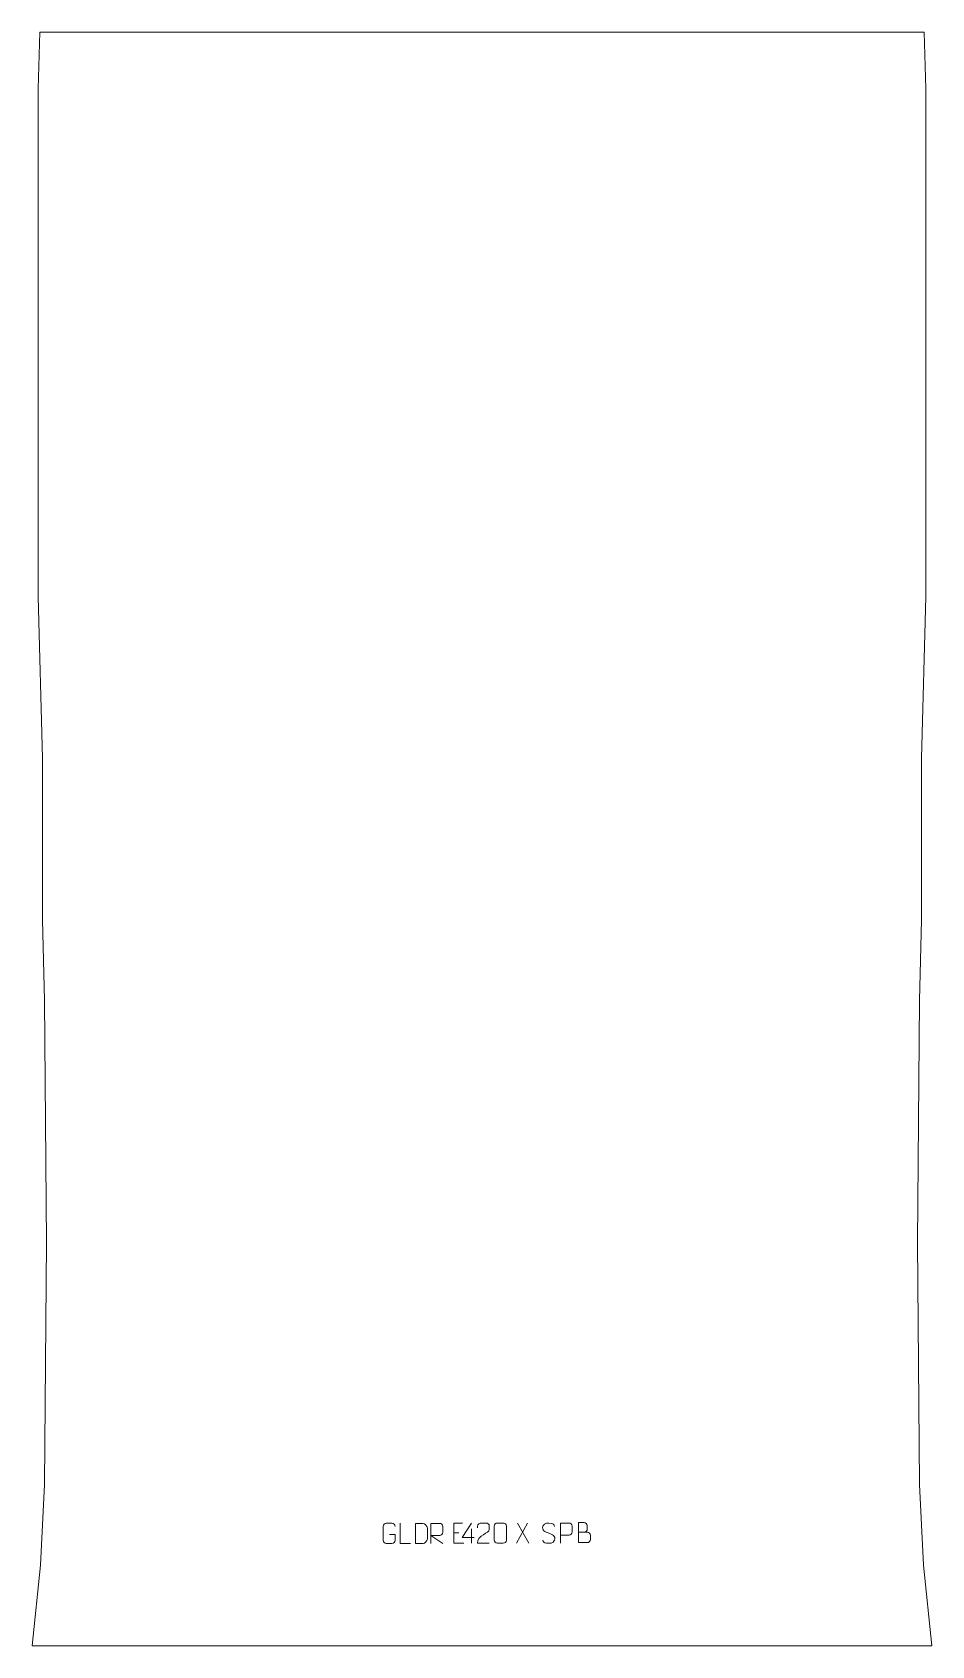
# Model space of a CAD drawing. Header units: millimetres. Extents: x -557 to 557, y -1515 to 485.
import ezdxf

# ---------------------------------------------------------------- set-up
doc = ezdxf.new("R2010")
doc.units = ezdxf.units.MM
doc.header["$MEASUREMENT"] = 0
doc.layers.add('layer 1', color=7, linetype='Continuous')

msp = doc.modelspace()

# ---------------------------------------------------------------- linework, layer by layer
at = {"layer": 'layer 1', "color": 242, "lineweight": 9}
msp.add_open_spline([(548.2491, 485.0001), (548.2491, 485.0001), (549.9991, 415.0003), (549.9991, 415.0003), (549.9991, 415.0003), (549.9991, 415.0003), (549.9991, -215.0002), (549.9991, -215.0002), (549.9991, -215.0002), (549.9991, -215.0002), (544.9988, -415.0002), (544.9988, -415.0002), (544.9988, -415.0002), (544.9988, -415.0002), (544.9988, -614.9991), (544.9988, -614.9991), (544.9988, -614.9991), (544.9988, -614.9991), (542.4997, -714.9995), (542.4997, -714.9995), (542.4997, -714.9995), (542.4997, -714.9995), (539.9997, -1014.9991), (539.9997, -1014.9991), (539.9997, -1014.9991), (539.9997, -1014.9991), (542.4997, -1314.9996), (542.4997, -1314.9996), (542.4997, -1314.9996), (542.4997, -1314.9996), (547.4988, -1414.9989), (547.4988, -1414.9989), (547.4988, -1414.9989), (547.4988, -1414.9989), (557.4995, -1514.9994), (557.4995, -1514.9994), (557.4995, -1514.9994), (557.4995, -1514.9994), (-557.4995, -1514.9994), (-557.4995, -1514.9994), (-557.4995, -1514.9994), (-557.4995, -1514.9994), (-547.5001, -1414.9989), (-547.5001, -1414.9989), (-547.5001, -1414.9989), (-547.5001, -1414.9989), (-542.4997, -1314.9996), (-542.4997, -1314.9996), (-542.4997, -1314.9996), (-542.4997, -1314.9996), (-539.9997, -1014.9991), (-539.9997, -1014.9991), (-539.9997, -1014.9991), (-539.9997, -1014.9991), (-542.4997, -714.9995), (-542.4997, -714.9995), (-542.4997, -714.9995), (-542.4997, -714.9995), (-544.9999, -614.9991), (-544.9999, -614.9991), (-544.9999, -614.9991), (-544.9999, -614.9991), (-544.9999, -415.0002), (-544.9999, -415.0002), (-544.9999, -415.0002), (-544.9999, -415.0002), (-550.0001, -215.0002), (-550.0001, -215.0002), (-550.0001, -215.0002), (-550.0001, -215.0002), (-550.0001, 415.0003), (-550.0001, 415.0003), (-550.0001, 415.0003), (-550.0001, 415.0003), (-548.2499, 485.0001), (-548.2499, 485.0001), (-548.2499, 485.0001), (-548.2499, 485.0001), (548.2491, 485.0001), (548.2491, 485.0001)], degree=3, knots=[0, 0, 0, 0, 0.047619048, 0.047619048, 0.047619048, 0.047619048, 0.095238095, 0.095238095, 0.095238095, 0.095238095, 0.142857143, 0.142857143, 0.142857143, 0.142857143, 0.19047619, 0.19047619, 0.19047619, 0.19047619, 0.238095238, 0.238095238, 0.238095238, 0.238095238, 0.285714286, 0.285714286, 0.285714286, 0.285714286, 0.333333333, 0.333333333, 0.333333333, 0.333333333, 0.380952381, 0.380952381, 0.380952381, 0.380952381, 0.428571429, 0.428571429, 0.428571429, 0.428571429, 0.476190476, 0.476190476, 0.476190476, 0.476190476, 0.523809524, 0.523809524, 0.523809524, 0.523809524, 0.571428571, 0.571428571, 0.571428571, 0.571428571, 0.619047619, 0.619047619, 0.619047619, 0.619047619, 0.666666667, 0.666666667, 0.666666667, 0.666666667, 0.714285714, 0.714285714, 0.714285714, 0.714285714, 0.761904762, 0.761904762, 0.761904762, 0.761904762, 0.80952381, 0.80952381, 0.80952381, 0.80952381, 0.857142857, 0.857142857, 0.857142857, 0.857142857, 0.904761905, 0.904761905, 0.904761905, 0.904761905, 1, 1, 1, 1], dxfattribs=at)
at = {"layer": 'layer 1', "color": 250, "lineweight": 9}
for points, knots in [([(-114.8656, -1377.2358), (-114.8656, -1377.2358), (-107.6975, -1377.2358), (-107.6975, -1377.2358), (-107.6975, -1377.2358), (-107.6975, -1377.2358), (-107.6975, -1384.4039), (-107.6975, -1384.4039), (-107.6975, -1384.4039), (-107.8372, -1386.7273), (-109.5144, -1388.2069), (-111.6622, -1388.2177), (-111.6622, -1388.2177), (-113.994, -1388.2173), (-116.326, -1388.2173), (-118.6575, -1388.2177), (-118.6575, -1388.2177), (-120.5824, -1388.3231), (-122.5546, -1386.4386), (-122.5434, -1384.4213), (-122.5434, -1384.4213), (-122.543, -1378.6512), (-122.543, -1372.8815), (-122.5434, -1367.1122), (-122.5434, -1367.1122), (-122.5392, -1364.9741), (-120.7924, -1363.2549), (-118.6401, -1363.2683), (-118.6401, -1363.2683), (-116.3144, -1363.2683), (-113.9883, -1363.2683), (-111.6622, -1363.2683), (-111.6622, -1363.2683), (-109.7155, -1363.2329), (-107.7241, -1364.7244), (-107.6975, -1367.1621)], [0, 0, 0, 0, 0.1, 0.1, 0.1, 0.1, 0.2, 0.2, 0.2, 0.2, 0.3, 0.3, 0.3, 0.3, 0.4, 0.4, 0.4, 0.4, 0.5, 0.5, 0.5, 0.5, 0.6, 0.6, 0.6, 0.6, 0.7, 0.7, 0.7, 0.7, 0.8, 0.8, 0.8, 0.8, 1, 1, 1, 1]), ([(-88.646, -1388.2216), (-88.646, -1388.2216), (-101.5951, -1388.2216), (-101.5951, -1388.2216), (-101.5951, -1388.2216), (-101.5951, -1388.2216), (-101.5951, -1363.268), (-101.5951, -1363.268)], [0, 0, 0, 0, 0.333333333, 0.333333333, 0.333333333, 0.333333333, 1, 1, 1, 1]), ([(-82.5127, -1388.2284), (-80.1809, -1388.228), (-75.2307, -1388.252), (-72.8992, -1388.2523), (-72.8992, -1388.2523), (-70.9742, -1388.3577), (-67.6556, -1384.8161), (-67.6668, -1382.7988), (-67.6668, -1382.7988), (-67.6672, -1377.0287), (-67.6672, -1374.859), (-67.6668, -1369.0897), (-67.6668, -1369.0897), (-67.6711, -1366.9516), (-71.0456, -1363.2915), (-73.198, -1363.305), (-73.198, -1363.305), (-75.5237, -1363.305), (-80.248, -1363.305), (-82.5741, -1363.305), (-82.5741, -1363.305), (-82.5737, -1369.0519), (-82.5124, -1382.4811), (-82.5127, -1388.2284)], [0, 0, 0, 0, 0.142857143, 0.142857143, 0.142857143, 0.142857143, 0.285714286, 0.285714286, 0.285714286, 0.285714286, 0.428571429, 0.428571429, 0.428571429, 0.428571429, 0.571428571, 0.571428571, 0.571428571, 0.571428571, 0.714285714, 0.714285714, 0.714285714, 0.714285714, 1, 1, 1, 1]), ([(-63.2835, -1388.3279), (-63.2835, -1388.3279), (-63.2835, -1363.3744), (-63.2835, -1363.3744), (-63.2835, -1363.3744), (-59.6887, -1363.3744), (-56.0932, -1363.3744), (-52.498, -1363.3744), (-52.498, -1363.3744), (-50.1727, -1363.4121), (-48.6154, -1364.9021), (-48.6195, -1367.2685), (-48.6195, -1367.2685), (-48.6199, -1369.304), (-48.6199, -1372.3634), (-48.6195, -1374.3994), (-48.6195, -1374.3994), (-48.626, -1376.2749), (-50.4383, -1378.2167), (-52.4478, -1378.2358), (-52.4478, -1378.2358), (-52.4478, -1378.2358), (-63.2835, -1378.2358), (-63.2835, -1378.2358), (-63.2835, -1378.2358), (-63.2835, -1378.2358), (-48.6288, -1388.3279), (-48.6288, -1388.3279)], [0, 0, 0, 0, 0.125, 0.125, 0.125, 0.125, 0.25, 0.25, 0.25, 0.25, 0.375, 0.375, 0.375, 0.375, 0.5, 0.5, 0.5, 0.5, 0.625, 0.625, 0.625, 0.625, 0.75, 0.75, 0.75, 0.75, 1, 1, 1, 1]), ([(-24.2246, -1362.9858), (-24.2246, -1362.9858), (-34.7306, -1362.9858), (-34.7306, -1362.9858), (-34.7306, -1362.9858), (-34.7306, -1362.9858), (-34.7306, -1387.9394), (-34.7306, -1387.9394), (-34.7306, -1387.9394), (-34.7306, -1387.9394), (-22.5991, -1387.9394), (-22.5991, -1387.9394)], [0, 0, 0, 0, 0.25, 0.25, 0.25, 0.25, 0.5, 0.5, 0.5, 0.5, 1, 1, 1, 1]), ([(-9.8857, -1380.9819), (-9.8857, -1380.9819), (-24.7074, -1380.9819), (-24.7074, -1380.9819), (-24.7074, -1380.9819), (-24.7074, -1380.9819), (-12.8298, -1362.9114), (-12.8298, -1362.9114)], [0, 0, 0, 0, 0.333333333, 0.333333333, 0.333333333, 0.333333333, 1, 1, 1, 1]), ([(9.0749, -1387.8856), (4.1605, -1387.8853), (-0.7539, -1387.8853), (-5.668, -1387.8856), (-5.668, -1387.8856), (-5.668, -1377.9533), (8.983, -1375.3121), (9.0749, -1371.0018), (9.0749, -1371.0018), (9.0746, -1369.5777), (9.0746, -1368.154), (9.0749, -1366.7307), (9.0749, -1366.7307), (9.058, -1364.6536), (6.9352, -1362.9288), (5.2642, -1362.9115), (5.2642, -1362.9115), (3.191, -1362.9119), (1.1181, -1362.9119), (-0.9543, -1362.9115), (-0.9543, -1362.9115), (-2.7764, -1362.895), (-5.6011, -1364.6871), (-5.668, -1366.7807), (-5.668, -1366.7807), (-5.668, -1366.7807), (-5.668, -1368.8355), (-5.668, -1368.8355)], [0, 0, 0, 0, 0.125, 0.125, 0.125, 0.125, 0.25, 0.25, 0.25, 0.25, 0.375, 0.375, 0.375, 0.375, 0.5, 0.5, 0.5, 0.5, 0.625, 0.625, 0.625, 0.625, 0.75, 0.75, 0.75, 0.75, 1, 1, 1, 1]), ([(19.1228, -1362.8992), (21.4889, -1362.8992), (23.8554, -1362.8992), (26.2219, -1362.8992), (26.2219, -1362.8992), (28.2024, -1362.8636), (30.2284, -1364.3579), (30.2555, -1366.8), (30.2555, -1366.8), (30.2551, -1372.5574), (30.2551, -1378.3152), (30.2555, -1384.0734), (30.2555, -1384.0734), (30.1134, -1386.401), (28.407, -1387.8833), (26.2219, -1387.8941), (26.2219, -1387.8941), (23.8495, -1387.8937), (21.4771, -1387.8937), (19.1051, -1387.8941), (19.1051, -1387.8941), (17.1466, -1387.9997), (15.1402, -1386.1118), (15.1516, -1384.0908), (15.1516, -1384.0908), (15.152, -1378.3102), (15.152, -1372.5299), (15.1516, -1366.7501), (15.1516, -1366.7501), (15.1559, -1364.6081), (16.933, -1362.8856), (19.1228, -1362.8992)], [0, 0, 0, 0, 0.111111111, 0.111111111, 0.111111111, 0.111111111, 0.222222222, 0.222222222, 0.222222222, 0.222222222, 0.333333333, 0.333333333, 0.333333333, 0.333333333, 0.444444444, 0.444444444, 0.444444444, 0.444444444, 0.555555556, 0.555555556, 0.555555556, 0.555555556, 0.666666667, 0.666666667, 0.666666667, 0.666666667, 0.777777778, 0.777777778, 0.777777778, 0.777777778, 1, 1, 1, 1]), ([(82.7035, -1375.3985), (78.4552, -1373.9281), (73.5471, -1372.1323), (75.5522, -1366.612), (75.5522, -1366.612), (77.0557, -1362.4721), (82.2693, -1362.8606), (85.8729, -1363.4617), (85.8729, -1363.4617), (88.7335, -1363.9389), (89.5982, -1365.1521), (89.9088, -1367.2362)], [0, 0, 0, 0, 0.25, 0.25, 0.25, 0.25, 0.5, 0.5, 0.5, 0.5, 1, 1, 1, 1]), ([(82.7035, -1375.3986), (86.7221, -1377.0453), (91.7516, -1378.9336), (89.9176, -1384.2939), (89.9176, -1384.2939), (88.4578, -1388.5603), (83.547, -1388.3036), (79.8209, -1387.7489), (79.8209, -1387.7489), (77.0709, -1387.3391), (75.85, -1386.1256), (75.472, -1384.0134)], [0, 0, 0, 0, 0.25, 0.25, 0.25, 0.25, 0.5, 0.5, 0.5, 0.5, 1, 1, 1, 1]), ([(97.1164, -1387.8809), (97.1164, -1387.8809), (97.1164, -1362.9273), (97.1164, -1362.9273), (97.1164, -1362.9273), (100.7114, -1362.9273), (104.3067, -1362.9273), (107.9021, -1362.9273), (107.9021, -1362.9273), (110.2273, -1362.9652), (111.7847, -1364.4553), (111.7805, -1366.8214), (111.7805, -1366.8214), (111.7801, -1368.8571), (111.7801, -1371.9164), (111.7805, -1373.9524), (111.7805, -1373.9524), (111.774, -1375.8278), (109.9618, -1377.7697), (107.9522, -1377.7888), (107.9522, -1377.7888), (107.9522, -1377.7888), (97.1164, -1377.7888), (97.1164, -1377.7888)], [0, 0, 0, 0, 0.142857143, 0.142857143, 0.142857143, 0.142857143, 0.285714286, 0.285714286, 0.285714286, 0.285714286, 0.428571429, 0.428571429, 0.428571429, 0.428571429, 0.571428571, 0.571428571, 0.571428571, 0.571428571, 0.714285714, 0.714285714, 0.714285714, 0.714285714, 1, 1, 1, 1]), ([(119.5881, -1374.2556), (123.2267, -1374.2552), (126.8138, -1374.2552), (130.4532, -1374.2556), (130.4532, -1374.2556), (132.4286, -1374.2729), (134.3522, -1376.009), (134.3522, -1378.0586), (134.3522, -1378.0586), (134.3518, -1379.1872), (134.3518, -1382.2366), (134.3522, -1383.3655), (134.3522, -1383.3655), (134.3698, -1385.2234), (132.8277, -1387.2373), (130.5062, -1387.2204), (130.5062, -1387.2204), (126.8664, -1387.22), (123.227, -1387.22), (119.5881, -1387.2204), (119.5881, -1387.2204), (119.5881, -1378.9021), (119.5881, -1370.5843), (119.5881, -1362.2668), (119.5881, -1362.2668), (121.9618, -1362.2668), (124.3359, -1362.2668), (126.7101, -1362.2668), (126.7101, -1362.2668), (128.3909, -1362.2492), (130.4877, -1364.1597), (130.5054, -1366.1221), (130.5054, -1366.1221), (130.505, -1368.1882), (130.505, -1368.3342), (130.5054, -1370.4007), (130.5054, -1370.4007), (130.5227, -1372.4668), (128.6682, -1374.2729), (126.6582, -1374.2556)], [0, 0, 0, 0, 0.090909091, 0.090909091, 0.090909091, 0.090909091, 0.181818182, 0.181818182, 0.181818182, 0.181818182, 0.272727273, 0.272727273, 0.272727273, 0.272727273, 0.363636364, 0.363636364, 0.363636364, 0.363636364, 0.454545455, 0.454545455, 0.454545455, 0.454545455, 0.545454545, 0.545454545, 0.545454545, 0.545454545, 0.636363636, 0.636363636, 0.636363636, 0.636363636, 0.727272727, 0.727272727, 0.727272727, 0.727272727, 0.818181818, 0.818181818, 0.818181818, 0.818181818, 1, 1, 1, 1])]:
    msp.add_open_spline(points, degree=3, knots=knots, dxfattribs=at)
for points in [[(-34.7306, -1374.8655), (-34.7306, -1374.8655), (-28.881, -1374.8655), (-28.881, -1374.8655)], [(-12.8298, -1370.2208), (-12.8298, -1370.2208), (-12.8298, -1387.8855), (-12.8298, -1387.8855)], [(56.3982, -1362.9599), (56.3982, -1362.9599), (42.6576, -1387.8557), (42.6576, -1387.8557)], [(44.1122, -1362.9599), (44.1122, -1362.9599), (57.8528, -1387.9134), (57.8528, -1387.9134)]]:
    msp.add_open_spline(points, degree=3, dxfattribs=at)

doc.saveas('drawing.dxf')
